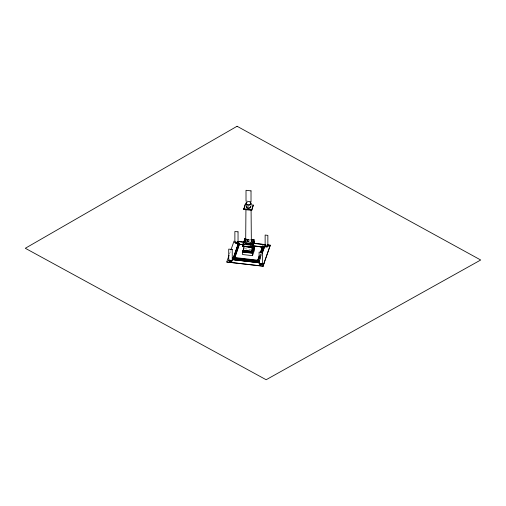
<?xml version="1.0" encoding="UTF-8"?>
<svg xmlns="http://www.w3.org/2000/svg" width="506" height="506" viewBox="0 0 506 506"><rect width="100%" height="100%" fill="white"/><g stroke="black" fill="none" stroke-linecap="round" stroke-linejoin="round"><path stroke-width="0.38" stroke-dasharray="2.53 1.9" d="M229.496 253.999L230.881 250.173M259.913 256.27L260.944 253.31M259.913 256.706L260.944 253.753M260.033 258.262L261.324 254.562M260.033 258.711L261.583 254.271M259.831 260.229L261.899 254.309M246.201 239.616L248.263 239.218L250.375 239.464M246.371 239.218L250.116 239.654M246.827 240.711L250.685 241.16M246.827 240.843L250.685 241.292M246.409 240.945L250.185 241.387M246.409 241.077L250.185 241.52M246.707 241.47L248.218 241.64M244.518 248.724L251.419 249.528M244.518 246.27L244.518 248.111M247.276 240.065A3.896 2.252 0 0 1 250.249 240.179M246.359 239.661A3.896 2.252 0 0 1 250.249 239.515M246.947 240.034A2.84 1.638 0 0 1 250.394 240.167M247.086 206.707A2.562 1.48 0 0 1 249.009 206.492M247.238 202.533A2.309 1.335 0 0 1 247.782 202.381"/><path stroke-width="0.76" d="M245.682 241.501L245.935 209.592M244.562 239.996L244.898 238.459L245.91 238.573M253.62 241.09L253.968 239.54L252.779 239.401L252.361 239.92M263.12 266.238L263.936 263.493M250.4 204.778L253.297 205.113L251.691 210.369L243.74 209.446L245.34 204.19L246.789 204.354M243.74 209.446L245.34 204.19M267.206 244.815L270.286 245.302L262.981 266.226L226.745 262.007L229.073 255.22M230.881 250.04L234.05 241.084M232.747 258.25L233.07 257.326L259.319 260.388L258.996 262.759L232.747 259.704L232.747 258.25L234.335 258.433L239.629 243.278L238.041 243.095L237.719 245.334L238.674 244.999L238.674 244.562L239.306 244.632L239.306 244.196M233.07 258.655L232.747 259.572L258.996 262.627M233.323 257.921L238.041 244.417M233.525 257.472L238.041 244.55L238.041 243.095M233.645 257.503L238.035 244.923M233.645 257.952L238.035 245.372M234.019 257.877L238.674 244.562M234.278 257.573L238.674 244.999M259.015 256.94L257.465 261.811L234.404 259.123L239.439 244.265L242.64 244.695M251.691 210.369L253.297 205.113M244.518 240.571L242.494 246.359L252.519 247.529L252.133 247.061L243.07 246.005L242.494 246.359L243.07 246.137L243.31 243L243.392 243.354M244.898 238.459L243.07 244.284L252.133 245.34L253.968 240.103L250.862 239.743M252.519 255.675L252.519 253.221L254.537 247.44L254.537 249.888L252.519 255.675L242.494 254.505L242.494 252.058L243.759 248.44M252.266 253L254.157 246.922L252.266 253L242.88 251.912L243.588 249.218M252.133 252.228L251.843 251.178L253.525 246.371L253.968 246.333L252.133 252.228L243.07 251.172L243.525 249.863M242.88 251.912L243.588 249.875M243.07 251.172L243.506 250.211L243.506 246.106L243.07 246.137L252.133 247.194L253.968 241.83L254.537 241.609L252.519 247.529L252.133 247.194L252.386 244.063L252.456 244.423M254.537 241.609L252.519 247.396L242.494 246.226M253.968 246.333L252.133 251.564L243.07 250.514M234.335 258.433L234.335 259.755L257.402 262.443L257.402 261.115L259.274 255.758M260.312 252.804L262.696 245.967L264.29 246.15L264.29 247.605M260.565 252.5L262.506 246.953L262.506 247.39M258.617 259.97L259.395 257.75M261.204 252.57L263.012 247.396L260.071 247.048M261.204 253.013L263.012 247.396M261.842 253.082L263.651 247.902L263.012 247.832M262.095 252.798L263.968 248.395L264.29 246.15M262.272 253.38L264.29 247.472M262.981 266.226L270.286 245.17M250.451 245.144L250.906 244.632L252.133 244.771M253.968 241.957L254.537 241.741M243.74 208.782L251.691 209.705M244.898 239.047L246.371 239.218M237.909 241.4L244.075 242.121M254.101 243.285L265.663 244.632M237.909 241.533L244.075 242.254M254.101 243.418L265.663 244.765M267.206 244.948L270.286 245.302M243.07 243.69L244.303 243.835L244.67 244.468M237.719 244.012L243.152 244.645M253.152 245.808L263.968 247.067M253.278 245.878L262.633 247.023M255.454 246.517L257.314 246.662M243.506 250.211L251.843 251.178L251.843 247.073L252.133 247.194M242.88 251.248L252.266 252.342M242.494 252.058L252.519 253.221M234.531 258.319L257.598 261.001M257.402 261.115L258.996 261.305M234.531 258.756L257.598 261.444M262.981 266.093L226.745 262.007M265.138 245.612L267.857 245.929M251.084 210.18L251.349 241.299M263.651 247.902L263.651 248.357M262.696 245.967L262.696 247.289M262.374 246.884L262.374 247.32M262.272 263.999L262.272 263.556L259.445 263.278L259.445 263.715M257.725 260.198L257.725 260.634L234.657 257.952L234.657 257.516M253.968 239.54L253.968 241.83M253.525 243.633L253.525 246.371M239.629 243.278L239.629 244.6M239.566 244.79L239.439 244.265M231.773 260.773A1.297 0.746 0 0 1 230.097 261.551A1.297 0.746 0 0 1 229.49 260.362M231.773 260.255A1.297 0.746 0 0 1 230.262 261.058A1.297 0.746 0 0 1 229.307 260.008M262.285 263.784A1.429 0.829 0 0 1 260.432 264.644A1.429 0.829 0 0 1 259.761 263.329M262.285 263.341A1.429 0.829 0 0 1 260.615 264.233A1.429 0.829 0 0 1 259.559 263.069M267.421 245.17A1.385 0.803 0 0 1 267.535 246.302A1.385 0.803 0 0 1 265.574 246.371A1.385 0.803 0 0 1 265.46 245.239M267.857 246.454A1.385 0.803 0 0 1 266.219 247.08A1.385 0.803 0 0 1 265.138 246.131M237.523 242.342A1.278 0.74 0 0 1 237.263 243.329A1.278 0.74 0 0 1 235.543 243.266A1.278 0.74 0 0 1 235.499 242.273M237.523 241.824A1.278 0.74 0 0 1 236.549 242.975A1.278 0.74 0 0 1 235.315 241.912M265.46 245.897A1.385 0.803 0 0 0 265.138 246.264L265.138 235.043L267.857 235.36L267.857 246.586A1.385 0.803 0 0 0 267.421 245.827M251.09 239.844A3.896 2.252 0 0 1 251.438 243.019A3.896 2.252 0 0 1 245.941 243.222A3.896 2.252 0 0 1 245.593 240.046M252.007 243.196A3.896 2.252 0 0 1 248.25 244.436A3.896 2.252 0 0 1 244.828 242.912M252.405 242.051A3.896 2.252 0 0 1 252.336 242.64M251.21 240.875A2.84 1.638 0 0 1 248.326 243.038A2.84 1.638 0 0 1 245.973 240.673M250.704 206.53A2.309 1.335 0 0 1 248.958 208.263A2.309 1.335 0 0 1 246.213 207.036M246.258 206.688A2.309 1.335 0 0 1 246.789 206.075M250.704 206.201A2.309 1.335 0 0 1 248.06 207.928A2.309 1.335 0 0 1 246.789 205.74M250.04 202.64A2.309 1.335 0 0 1 250.249 204.525A2.309 1.335 0 0 1 246.991 204.639A2.309 1.335 0 0 1 246.789 202.761M250.287 202.349A2.675 1.543 0 0 1 250.521 204.532A2.675 1.543 0 0 1 246.751 204.664A2.675 1.543 0 0 1 246.511 202.489M237.074 126.266L25.3 248.275L266.15 379.734L480.7 260.002L237.074 126.266M232.241 249.452L228.725 249.104L228.725 260.666L229.205 260.71L229.205 260.198L231.761 260.451L231.761 260.963L232.241 261.014L232.241 249.452M262.62 252.469L259.104 252.121L259.104 263.683L262.62 264.031L262.62 252.469M238.041 231.843L234.879 231.482L234.879 242.576L235.208 242.096L237.712 242.38L238.041 242.931L238.041 231.843M251.02 190.876L246.011 190.294L246.011 201.122L251.02 201.711L251.02 190.876"/></g></svg>
